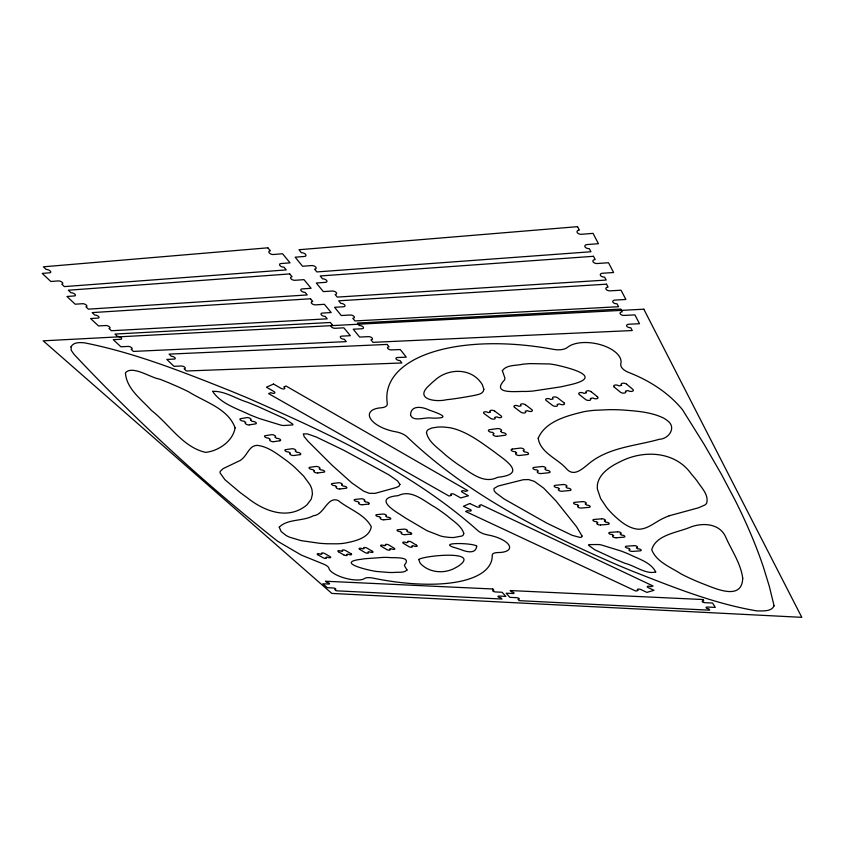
<?xml version="1.0" encoding="UTF-8"?>
<svg xmlns="http://www.w3.org/2000/svg" width="844" height="844" viewBox="0 0 844 844"><rect width="100%" height="100%" fill="white"/><g stroke="black" fill="none" stroke-linecap="round" stroke-linejoin="round"><path stroke-width="1.27" d="M669.197 515.779L698.473 507.814L704.993 504.934A22.334 9.484 9.1 0 0 706.692 503.098C709.044 494.689 701.079 487.347 696.954 480.785A263.982 108.813 13.5 0 0 691.405 474.106C675.147 450.865 642.949 449.567 619.549 462.037A129.691 54.396 8.4 0 0 612.712 465.698C605.929 469.886 599.103 475.773 597.541 483.992A92.998 39.404 9 0 0 597.457 489.33L600.633 498.572L606.741 507.645A179.181 76.097 7.5 0 0 612.828 514.344C619.95 521.138 628.179 528.439 638.454 529.241C647.949 529.22 655.144 521.972 663.384 518.279A96.585 38.117 8.4 0 1 669.197 515.779M249.434 424.87L255.553 423.878A2.553 1.055 17.3 0 0 255.679 422.348A2.553 1.055 17.3 0 0 252.229 421.409L250.394 420.069A2.564 1.066 17.5 0 0 250.373 418.529A2.564 1.066 17.5 0 0 246.923 417.611L240.698 418.656A2.553 1.055 17.5 0 0 240.551 420.143A2.553 1.055 17.5 0 0 243.948 421.135L245.794 422.475A2.543 1.044 17.4 0 0 245.889 424.004A2.543 1.044 17.4 0 0 249.286 424.891M273.762 441.676L279.87 440.758M293.891 455.496L300 454.652M497.253 436.295L504.944 435.282A2.732 1.234 12.7 0 0 505.756 433.732A2.732 1.234 12.7 0 0 502.159 432.645L500.545 431.221A2.743 1.245 12.8 0 0 501.072 429.575A2.743 1.245 12.8 0 0 497.401 428.604L489.573 429.659A2.732 1.234 12.9 0 0 488.834 431.273A2.732 1.234 12.9 0 0 492.506 432.297L494.12 433.711A2.722 1.224 12.8 0 0 493.518 435.325A2.722 1.224 12.8 0 0 497.19 436.306M317.777 472.935L323.864 472.165A2.426 0.96 15.8 0 0 324.128 470.815A2.426 0.96 15.8 0 0 320.847 469.929L319.18 468.715A2.437 0.971 15.9 0 0 319.317 467.344A2.437 0.971 15.9 0 0 316.025 466.479L309.832 467.291A2.426 0.96 16 0 0 309.558 468.599A2.426 0.96 16 0 0 312.776 469.538L314.453 470.752A2.416 0.96 15.9 0 0 314.401 472.112A2.416 0.96 15.9 0 0 317.629 472.957M512.308 449.082L520.062 448.132A2.69 1.192 12.3 0 1 523.691 449.071A2.69 1.192 12.3 0 1 523.111 450.643L524.662 452.015A2.69 1.182 12.2 0 1 528.196 453.07A2.69 1.182 12.2 0 1 527.342 454.547L519.704 455.465M339.974 488.961L346.029 488.265A2.384 0.928 15.3 0 0 346.335 486.967A2.384 0.928 15.3 0 0 343.118 486.102L341.514 484.931A2.384 0.939 15.4 0 0 341.693 483.612A2.384 0.939 15.4 0 0 338.455 482.768L332.283 483.506A2.384 0.928 15.5 0 0 331.956 484.762A2.384 0.928 15.5 0 0 335.131 485.68L336.745 486.851A2.374 0.928 15.4 0 0 336.64 488.148A2.374 0.928 15.4 0 0 339.826 488.982M362.414 504.733L368.448 504.1M383.904 519.777L389.917 519.208A2.3 0.876 14.5 0 0 390.308 518.016A2.3 0.876 14.5 0 0 387.196 517.182L385.687 516.074A2.31 0.886 14.5 0 0 385.951 514.872A2.31 0.886 14.5 0 0 382.828 514.059L376.698 514.661A2.3 0.876 14.6 0 0 376.287 515.811A2.3 0.876 14.6 0 0 379.357 516.697L380.866 517.794A2.289 0.865 14.6 0 0 380.676 518.986A2.289 0.865 14.6 0 0 383.756 519.788M404.846 534.653L410.838 534.146M601.603 518.828L594.155 519.44A2.511 1.013 10.9 0 0 593.248 520.716A2.511 1.013 10.9 0 0 596.592 521.634L597.921 522.805A2.5 1.013 10.8 0 0 597.151 524.071A2.5 1.013 10.8 0 0 600.485 524.968M600.548 524.957L607.954 524.367A2.511 1.013 10.7 0 0 608.925 523.153A2.511 1.013 10.7 0 0 605.665 522.183L604.325 521.001A2.521 1.023 10.7 0 0 605.043 519.704A2.521 1.023 10.7 0 0 601.698 518.817M617.418 531.826L610.033 532.385A2.479 0.992 10.6 0 0 609.104 533.608A2.479 0.992 10.6 0 0 612.396 534.516L613.693 535.655A2.469 0.981 10.6 0 0 612.892 536.879A2.469 0.981 10.6 0 0 616.183 537.755M616.247 537.755L623.611 537.217A2.479 0.981 10.4 0 0 624.602 536.045A2.479 0.981 10.4 0 0 621.384 535.096L620.087 533.936A2.49 0.992 10.5 0 0 620.825 532.691A2.49 0.992 10.5 0 0 617.534 531.826M317.966 554.824L323.083 557.768A2.099 0.717 15.2 0 0 325.963 558.411A2.099 0.717 15.2 0 0 325.879 557.346L327.377 557.114A2.099 0.728 15.1 0 0 330.215 557.705A2.099 0.728 15.1 0 0 330.078 556.629L324.866 553.611A2.11 0.728 15.2 0 0 322.028 552.957A2.11 0.728 15.2 0 0 321.986 553.991L320.488 554.244A2.099 0.728 15.3 0 0 317.671 553.675A2.099 0.728 15.3 0 0 317.84 554.751M338.623 551.86L343.751 554.856M350.925 553.653L345.734 550.604A2.142 0.749 14.9 0 0 342.854 549.95A2.142 0.749 14.9 0 0 342.769 551.005L341.229 551.259A2.131 0.749 15 0 0 338.37 550.678A2.131 0.749 15 0 0 338.507 551.786M359.839 549.465L364.967 552.514A2.152 0.76 14.6 0 0 367.942 553.168A2.152 0.76 14.6 0 0 367.931 552.071L369.524 551.818A2.163 0.77 14.6 0 0 372.457 552.43A2.163 0.77 14.6 0 0 372.394 551.301M372.352 551.28L367.161 548.189A2.163 0.77 14.7 0 0 364.239 547.513A2.163 0.77 14.7 0 0 364.112 548.589L362.519 548.853A2.163 0.77 14.7 0 0 359.618 548.262A2.163 0.77 14.7 0 0 359.713 549.391M381.382 546.353L386.52 549.455M403.495 543.357L408.644 546.511A2.216 0.812 14 0 0 411.714 547.186A2.216 0.812 14 0 0 411.788 546.036L413.476 545.773A2.226 0.812 13.9 0 0 416.503 546.406A2.226 0.812 13.9 0 0 416.535 545.235M416.493 545.213L411.292 541.996A2.226 0.823 14 0 0 408.274 541.31A2.226 0.823 14 0 0 408.053 542.439L406.365 542.703A2.226 0.812 14.1 0 0 403.358 542.112A2.226 0.812 14.1 0 0 403.369 543.272M494.742 411.155L500.988 415.797A2.796 1.287 12.8 0 1 500.745 417.569A2.796 1.287 12.8 0 1 496.947 416.852L494.679 417.369A2.785 1.277 12.9 0 1 494.183 419.078A2.785 1.277 12.9 0 1 490.417 418.223L484.256 413.697A2.796 1.287 13.1 0 1 484.435 411.861A2.796 1.287 13.1 0 1 488.254 412.632L490.512 412.104A2.806 1.298 12.9 0 1 490.839 410.311A2.806 1.298 12.9 0 1 494.689 411.123M514.629 407.441L520.78 412.083A2.838 1.329 12.3 0 0 524.62 412.948A2.838 1.329 12.3 0 0 525.211 411.197L527.553 410.659A2.849 1.34 12.1 0 0 531.446 411.387A2.849 1.34 12.1 0 0 531.762 409.562L525.527 404.803M563.887 402.725L557.705 397.872A2.922 1.403 11.6 0 0 553.643 396.996A2.922 1.403 11.6 0 0 553.136 398.896L550.699 399.465A2.912 1.382 11.7 0 0 546.701 398.674A2.912 1.382 11.7 0 0 546.3 400.573L552.493 405.373A2.901 1.371 11.6 0 0 556.418 406.249A2.901 1.371 11.6 0 0 557.103 404.445L559.54 403.886A2.912 1.382 11.4 0 0 563.518 404.624A2.912 1.382 11.4 0 0 563.929 402.746L563.813 402.662M579.427 394.591L585.536 399.465A2.965 1.424 10.8 0 0 589.534 400.362A2.965 1.424 10.8 0 0 590.315 398.516L592.857 397.935A2.975 1.435 10.6 0 0 596.919 398.684A2.975 1.435 10.6 0 0 597.425 396.754L597.299 396.648M591.233 391.753L597.352 396.691M614.295 387.153L620.382 392.165A3.028 1.477 10 0 0 624.465 393.072A3.028 1.477 10 0 0 625.362 391.162L628.01 390.561A3.049 1.488 9.8 0 0 632.167 391.321A3.049 1.488 9.8 0 0 632.778 389.337L626.617 384.199M358.763 324.729L359.417 325.541A2.933 1.445 16.4 0 1 363.236 327.061A2.933 1.445 16.4 0 1 361.886 328.759L353.214 329.202L359.639 337.072L368.29 336.661A2.901 1.414 16.1 0 1 372.183 338.085A2.901 1.414 16.1 0 1 370.927 339.805L372.974 342.337L632.261 330.542L630.753 327.725A3.207 1.699 9.6 0 1 626.723 326.09A3.207 1.699 9.6 0 1 628.991 324.223L639.52 323.716L634.888 314.875L624.317 315.413A3.239 1.741 9.7 0 1 620.213 313.831A3.239 1.741 9.7 0 1 622.239 311.837L620.762 309.062L357.413 323.062L358.763 324.729M362.266 504.744A2.332 0.897 15 0 1 359.133 503.931A2.332 0.897 15 0 1 359.28 502.686L357.719 501.558A2.342 0.907 15.1 0 1 354.607 500.65A2.342 0.907 15.1 0 1 354.976 499.448L361.074 498.783A2.353 0.907 15 0 1 364.302 499.616A2.353 0.907 15 0 1 364.081 500.872L365.631 502.001A2.342 0.907 14.9 0 1 368.796 502.866A2.342 0.907 14.9 0 1 368.49 504.09M293.744 455.517A2.458 0.992 16.4 0 1 290.452 454.663A2.458 0.992 16.4 0 1 290.452 453.239L288.722 451.983A2.469 0.992 16.5 0 1 285.43 451.023A2.469 0.992 16.5 0 1 285.662 449.652L291.824 448.765A2.479 1.002 16.4 0 1 295.231 449.641A2.479 1.002 16.4 0 1 295.147 451.065L296.866 452.331A2.469 1.002 16.3 0 1 300.211 453.239A2.469 1.002 16.3 0 1 300.031 454.642M273.614 441.697A2.5 1.013 16.9 0 1 270.27 440.821A2.5 1.013 16.9 0 1 270.228 439.355L268.455 438.068A2.511 1.023 17 0 1 265.111 437.087A2.511 1.023 17 0 1 265.301 435.662L271.473 434.713A2.521 1.034 16.9 0 1 274.922 435.599A2.521 1.034 16.9 0 1 274.88 437.087L276.653 438.374A2.511 1.023 16.8 0 1 280.05 439.302A2.511 1.023 16.8 0 1 279.913 440.747M381.256 546.279A2.194 0.791 14.4 0 1 381.203 545.129A2.194 0.791 14.4 0 1 384.157 545.72L385.792 545.456A2.194 0.802 14.4 0 1 385.972 544.359A2.194 0.802 14.4 0 1 388.936 545.034L394.137 548.189A2.194 0.791 14.3 0 1 394.201 549.36A2.194 0.791 14.3 0 1 391.215 548.737L389.58 549.001A2.184 0.791 14.3 0 1 389.548 550.13A2.184 0.791 14.3 0 1 386.563 549.476M350.967 553.675A2.131 0.749 14.9 0 1 351.062 554.782A2.131 0.749 14.9 0 1 348.182 554.17L346.641 554.424A2.121 0.749 14.9 0 1 346.684 555.51A2.121 0.749 14.9 0 1 343.793 554.877M514.576 407.399A2.849 1.34 12.4 0 1 514.882 405.563A2.849 1.34 12.4 0 1 518.796 406.333L521.138 405.785A2.859 1.35 12.3 0 1 521.539 403.938A2.859 1.35 12.3 0 1 525.474 404.772M614.242 387.111A3.038 1.498 10.1 0 1 614.843 385.096A3.038 1.498 10.1 0 1 619.011 385.919L621.659 385.307A3.059 1.509 9.9 0 1 622.366 383.292A3.059 1.509 9.9 0 1 626.564 384.168M579.374 394.549A2.975 1.435 10.9 0 1 579.87 392.608A2.975 1.435 10.9 0 1 583.942 393.409L586.485 392.819A2.986 1.445 10.8 0 1 587.086 390.867A2.986 1.445 10.8 0 1 591.18 391.721M519.64 455.475A2.669 1.171 12.3 0 1 516.043 454.515A2.669 1.171 12.3 0 1 516.686 452.975L515.135 451.614A2.68 1.182 12.4 0 1 511.538 450.622A2.68 1.182 12.4 0 1 512.266 449.092M404.709 534.663A2.258 0.844 14.2 0 1 401.67 533.883A2.258 0.844 14.2 0 1 401.902 532.733L400.436 531.667A2.268 0.844 14.2 0 1 397.429 530.802A2.268 0.844 14.2 0 1 397.872 529.705L403.928 529.156A2.268 0.855 14.1 0 1 407.051 529.958A2.268 0.855 14.1 0 1 406.755 531.119L408.201 532.184A2.268 0.844 14.1 0 1 411.271 533.007A2.268 0.844 14.1 0 1 410.88 534.136M426.473 432.582C428.467 442.425 438.542 448.196 445.284 454.789A244.771 114.942 9.7 0 0 458.092 464.527C469.665 471.659 483.106 484.709 497.57 477.324C521.613 474.782 513.331 465.656 498.614 455.127A311.468 117.801 16.6 0 0 493.096 450.96C480.669 442.129 468.093 432.508 453.144 428.446A21.058 9.273 13.7 0 0 449.071 427.613L443.955 427.064A30.859 13.515 13.7 0 0 437.941 427.053L431.822 427.992L428.256 429.596A17.397 7.659 13.9 0 0 426.99 430.925L426.473 432.582M742.72 578.193C742.076 601.076 715.649 588.606 703.759 584.111A169.422 67.942 7.3 0 1 696.11 581.01L689.031 577.866A128.151 50.598 7.9 0 1 680.96 573.836C670.579 567.115 656.558 562.02 651.737 549.803C655.841 534.59 677.816 532.606 690.424 527.141C703.084 522.299 720.354 523.438 726.04 537.839C732.001 551.016 740.8 563.602 742.72 578.193M235.075 427.855C232.997 441.19 218.417 451.065 205.577 452.373C182.715 447.172 169.275 424.216 151.53 410.522C141.57 399.518 126.4 388.841 125.429 372.784C132.476 364.903 150.907 377.964 159.527 379.093A152.859 57.666 18.9 0 1 169.148 382.944L178.221 386.868A120.987 46.557 19 0 1 188.866 391.922C204.923 402.06 228.239 408.58 235.075 427.855M538.198 438.247C540.329 452.584 556.85 458.345 565.891 468.093C574.806 479.403 585.293 465.487 593.1 460.434C612.639 446.951 637.083 445.6 659.301 439.291C668.891 438.986 676.899 427.296 667.382 420.65A22.028 10.339 9.5 0 0 662.983 417.78C650.091 411.767 635.543 410.965 621.574 409.931A114.678 50.819 9.8 0 0 609.4 409.656L594.06 410.332A87.523 39.425 9.9 0 0 583.985 411.661C567.411 415.691 545.477 421.124 538.198 438.247M476.712 546.237C475.816 554.476 466.078 551.744 460.845 549.592A47.085 18.009 13 0 1 456.688 548.189C433.616 541.975 474.159 542.734 476.712 546.237M502.349 370.664L504.744 377.574A17.46 8.461 13.2 0 1 504.659 379.832C490.079 395.108 517.52 390.951 525.865 391.479A136.612 70.885 13.7 0 0 532.891 391.057L560.838 386.858A289.387 161.246 16.6 0 0 566.82 385.486C604.8 377.774 574.426 369.123 556.734 365.114A41.936 20.393 11.6 0 0 549.613 363.964L530.074 363.606A106.639 49.859 11.2 0 0 522.7 364.218C516.148 365.8 506.569 364.576 502.349 370.664M463.778 533.355L463.24 535.033A15.097 5.76 13.4 0 1 462.101 535.982L453.703 537.533A27.05 10.381 13.6 0 1 448.586 537.333L444.271 536.784A18.252 6.963 13.5 0 1 440.832 536.067L427.011 530.707L405.616 518.1A380.76 170.984 9 0 1 400.436 514.671C388.841 507.603 375.97 497.622 398.21 495.639C411.64 488.876 424.226 501.325 435.304 507.381A183.454 66.127 15.7 0 1 447.257 515.863C453.07 521.117 461.309 525.506 463.778 533.355M279.237 527.183L281.157 531.541L285.958 535.381A16.194 5.739 15.7 0 0 289.798 537.269L301.065 540.614L319.106 543.219A93.842 34.826 16.1 0 0 327.229 543.758L337.347 543.81A69.757 25.594 15.8 0 0 343.898 543.293C353.784 541.468 369.366 538.44 371.297 526.751C364.661 514.091 349.026 509.396 338.338 500.597C327.314 495.671 324.286 515.04 313.419 515.705C302.996 521.539 287.656 518.606 279.237 527.183M483.855 389.316C483.496 394.348 477.029 394.665 473.262 395.636C464.369 397.218 455.454 398.822 446.455 399.729C435.272 402.451 413.117 399.054 429.944 384.727A155.781 70.938 11.2 0 1 434.523 380.602C446.951 368.712 469.095 367.446 480.247 381.699A39.847 18.863 14.1 0 1 482.367 384.748L483.855 389.316M410.564 415.174C413.423 422.401 425.692 416.672 431.706 418.086C442.646 418.371 449.156 417.284 434.143 411.861A53.879 23.653 14.5 0 0 429.058 410.036C422.411 406.755 410.627 404.677 410.564 415.174M582.033 536.024L581.579 537.122L579.965 537.428L572.2 535.328L546.859 523.174L503.963 498.888L495.766 492.759L494.173 490.807L493.951 488.518L498.182 486.028L523.259 479.73L528.629 479.571L534.326 481.365L543.61 488.064L555.911 500.861L576.526 526.677L582.033 536.024M312.47 493.898L311.246 499.163L307.047 504.744A112.537 42.39 17.6 0 1 303.334 507.55C284.956 519.64 262.378 509.934 246.997 497.538A267.305 111.63 13.7 0 1 239.707 492.168L224.915 479.687L220.136 473.051A19.243 7.248 17 0 1 220.221 471.353L223.185 468.599L240.392 460.37A92.829 36.165 18.7 0 0 243.441 457.712C247.735 453.418 250.046 445.368 257.23 445.358C268.466 446.592 277.634 454.294 286.549 460.602A147.922 54.396 17.9 0 1 294.725 467.312L303.682 476.121L309.959 484.709A80.539 30.426 17.1 0 1 311.921 489.488L312.47 493.898M212.677 391.363C220.717 403.78 237.164 408.591 250.024 414.858A158.028 72.774 17.3 0 0 259.477 418.571L281.221 425.228A17.524 7.385 17 0 0 283.7 425.524L292.689 424.933A3.376 1.414 16.8 0 0 292.826 424.163L284.597 418.645L259.667 407.283A324.697 111.957 17.8 0 0 247.64 402.282C236.267 398.938 224.504 390.698 212.677 391.363M399.94 484.403L398.99 486.197L396.332 487.494L375.021 493.371L369.155 493.286L363.574 491.113L351.779 482.895L332.051 465.202L308.081 441.328L304.178 436.633L303.302 433.911L307.427 433.9L316.3 437.013L344.067 450.401L388.715 474.75L397.503 480.89L399.94 484.403M655.714 571.937C646.272 574.796 634.635 565.586 625.014 563.307A488.412 227.743 4.1 0 1 615.118 559.171L594.651 549.708L588.49 545.182A3.154 1.224 11 0 1 588.954 544.602L598.618 544.538A16.205 6.256 10.9 0 1 601.086 544.886L620.92 550.963A124.617 45.175 11.6 0 1 629.054 554.202C638.264 558.897 650.703 562.136 655.714 571.937M418.729 559.498L420.09 563.053A30.342 10.919 13.4 0 0 421.831 564.889C431.031 573.234 445.442 573.751 455.929 567.527A125.228 46.378 15.1 0 0 459.516 565.332C480.025 549.95 423.519 555.679 418.729 559.498M71.012 346.821L71.297 350.408L74.072 354.396C137.192 421.589 205.282 484.066 277.613 541.226L301.319 555.088L322.693 563.75A9.885 3.344 15.2 0 1 328.928 568.244A19.043 6.467 14.8 0 0 344.668 578.056A19.043 6.467 14.8 0 0 364.682 578.435A9.843 3.323 14.4 0 1 373.08 578.119A129.375 47.791 14.7 0 0 492.231 555.183A10.909 4.062 12.5 0 1 498.097 552.546A21.311 8.081 12.8 0 0 508.974 545.224A21.311 8.081 12.8 0 0 488.032 534.98A11.31 4.378 12.8 0 1 477.799 530.57C411.112 471.184 328.411 433.552 247.429 397.893L230.728 390.994C183.148 372.025 135.114 352.876 84.695 342.875C80.075 342.4 73.512 341.968 71.012 346.821M774.075 605.823C771.5 611.921 762.607 610.792 757.11 610.929C714.161 603.766 673.354 587.234 632.989 571.42L619.528 565.87C543.589 532.933 467.671 494.742 407.304 437.055A12.576 5.433 14.8 0 0 395.53 431.738A24.771 10.951 14.9 0 1 370.516 418.687A24.771 10.951 14.9 0 1 381.077 407.8A13.145 5.919 15.4 0 0 387.28 403.443A162.006 74.356 11.8 0 1 553.485 349.353A15.076 7.754 11.6 0 0 567.537 347.348A28.844 14.633 10.6 0 1 601.35 344.953A28.844 14.633 10.6 0 1 620.825 363.68A15.097 7.617 9.6 0 0 627.704 372.056C648.445 380 668.332 392.354 682.469 409.699L704.128 444.366L721.441 474.328L735.419 500.83A3323.577 692.249 27.6 0 1 763.398 567.084L769.338 586.422L774.075 605.823M407.04 569.995C404.033 573.308 398.041 571.799 393.905 572.485A81.509 29.477 14.9 0 1 389.084 572.475L376.234 571.441A30.046 10.561 14.5 0 1 371.444 570.555C363.247 568.909 337.178 562.157 361.2 559.277A169.401 55.271 12.8 0 1 364.924 558.728L383.334 557.399A89.285 30.247 13.6 0 1 388.208 557.43C393.009 558.264 412.473 555.89 404.54 564.9A12.723 4.494 13.8 0 0 404.709 566.145L407.04 569.995M273.53 384.052L266.419 387.206L273.656 391.331A2.627 1.139 17.4 0 1 274.458 393.198A2.627 1.139 17.4 0 1 270.892 392.629L268.603 393.631L449.019 496.04L451.498 495.333A2.395 0.971 13.5 0 1 451.276 493.867A2.395 0.971 13.5 0 1 454.631 494.489L460.697 497.939L468.42 495.766L462.364 492.295A2.416 0.981 13.3 0 1 462.058 490.807A2.416 0.981 13.3 0 1 465.403 491.345L467.808 490.659L286.01 386.014L283.774 386.985A2.648 1.161 17.3 0 1 284.354 388.82A2.648 1.161 17.3 0 1 280.767 388.198L273.53 384.052M469.707 503.52L463.409 506.305L470.066 509.438A2.353 0.939 13.2 0 1 470.857 510.926A2.353 0.939 13.2 0 1 467.618 510.567L465.582 511.453L635.859 591.095L638.127 590.42A2.247 0.823 10.4 0 1 637.832 589.186A2.247 0.823 10.4 0 1 641.018 589.618L646.894 592.382L653.973 590.315L648.097 587.551A2.268 0.833 10.2 0 1 647.717 586.295A2.268 0.833 10.2 0 1 650.882 586.664L653.087 586.01L481.038 504.712L479.054 505.577A2.374 0.95 13 0 1 479.635 507.054A2.374 0.95 13 0 1 476.385 506.653L469.707 503.52M541.837 466.532L534.136 467.397A2.637 1.139 12 0 0 533.313 468.863A2.637 1.139 12 0 0 536.858 469.834L538.345 471.152A2.627 1.129 11.9 0 0 537.67 472.608A2.627 1.129 11.9 0 0 541.194 473.558L548.843 472.724A2.637 1.139 11.7 0 0 549.729 471.311A2.637 1.139 11.7 0 0 546.268 470.277L544.77 468.958A2.648 1.15 11.8 0 0 545.393 467.46A2.648 1.15 11.8 0 0 541.859 466.532M563.053 484.54L555.384 485.311A2.595 1.097 11.6 0 0 554.529 486.714A2.595 1.097 11.6 0 0 558 487.674L559.445 488.94A2.585 1.087 11.5 0 0 558.728 490.332A2.585 1.087 11.5 0 0 562.188 491.25L569.774 490.501A2.595 1.097 11.3 0 0 570.702 489.161A2.595 1.097 11.3 0 0 567.305 488.148L565.87 486.872A2.606 1.108 11.4 0 0 566.524 485.448A2.606 1.108 11.4 0 0 563.053 484.54M582.423 501.621L574.838 502.317A2.553 1.055 11.2 0 0 573.952 503.646A2.553 1.055 11.2 0 0 577.359 504.585L578.752 505.809A2.543 1.044 11.1 0 0 578.003 507.138A2.543 1.044 11.1 0 0 581.4 508.046L588.933 507.371A2.553 1.055 11 0 0 589.882 506.094A2.553 1.055 11 0 0 586.548 505.102L585.166 503.879A2.564 1.066 11.1 0 0 585.852 502.518A2.564 1.066 11.1 0 0 582.444 501.621L582.307 501.631M267.854 247.82L43.371 266.81L46.22 269.489A2.965 1.308 22.6 0 1 50.207 270.998A2.965 1.308 22.6 0 1 49.648 272.802L42.2 273.414L50.84 281.495L58.236 280.915A2.922 1.287 22.2 0 1 62.139 282.318A2.922 1.287 22.2 0 1 61.77 284.143L64.387 286.601L286.264 269.901L283.974 267.158A3.112 1.593 18.9 0 1 279.892 265.501A3.112 1.593 18.9 0 1 281.115 263.539L290.051 262.843L282.561 253.759L273.53 254.498A3.154 1.625 19.3 0 1 269.289 252.915A3.154 1.625 19.3 0 1 270.365 250.816L267.854 247.82M577.539 226.667L298.987 249.74L301.413 252.757A3.165 1.656 18.6 0 1 305.633 254.424A3.165 1.656 18.6 0 1 304.304 256.47L295.168 257.198L302.553 266.25L311.594 265.565A3.123 1.614 18.2 0 1 315.751 267.115A3.123 1.614 18.2 0 1 314.643 269.173L316.869 271.926L590.937 251.755L589.281 248.642A3.45 1.994 10.7 0 1 584.976 246.786A3.45 1.994 10.7 0 1 587.255 244.549L598.428 243.694L593.026 233.366L581.727 234.273A3.492 2.047 11 0 1 577.201 232.49A3.492 2.047 11 0 1 579.364 230.085L577.539 226.667M289.703 273.92L68.301 290.22L71.023 292.784A2.88 1.266 21.8 0 1 74.905 294.239A2.88 1.266 21.8 0 1 74.293 295.949L66.94 296.476L75.2 304.199L82.512 303.713A2.849 1.234 21.5 0 1 86.31 305.074A2.849 1.234 21.5 0 1 85.898 306.794L88.398 309.157L307.227 294.946L305.053 292.341A3.028 1.519 18.1 0 1 301.086 290.737A3.028 1.519 18.1 0 1 302.321 288.891L311.119 288.3L303.988 279.649L295.105 280.282A3.07 1.551 18.5 0 1 290.98 278.752A3.07 1.551 18.5 0 1 292.087 276.779L289.703 273.92M593.469 256.302L320.214 275.967L322.524 278.837A3.081 1.583 17.8 0 1 326.628 280.451A3.081 1.583 17.8 0 1 325.267 282.371L316.289 282.993L323.315 291.613L332.209 291.032A3.038 1.54 17.4 0 1 336.25 292.541A3.038 1.54 17.4 0 1 335.121 294.472L337.241 297.099L606.161 280.06L604.589 277.117A3.355 1.878 10.2 0 1 600.422 275.334A3.355 1.878 10.2 0 1 602.679 273.234L613.62 272.517L608.503 262.737L597.446 263.507A3.397 1.931 10.5 0 1 593.047 261.788A3.397 1.931 10.5 0 1 595.199 259.541L593.469 256.302M633.886 545.667L626.575 546.184A2.448 0.96 10.4 0 0 625.604 547.323A2.448 0.96 10.4 0 0 628.769 548.252L630.046 549.36A2.437 0.95 10.3 0 0 629.318 550.552A2.437 0.95 10.3 0 0 632.546 551.396L639.942 550.889A2.448 0.96 10.2 0 0 640.912 549.718A2.448 0.96 10.2 0 0 637.663 548.832L636.397 547.714A2.458 0.96 10.3 0 0 637.22 546.522A2.458 0.96 10.3 0 0 633.949 545.657M310.508 298.776L92.144 312.607L94.75 315.065A2.806 1.213 21.1 0 1 98.537 316.479A2.806 1.213 21.1 0 1 97.883 318.093L90.603 318.536L98.526 325.942L105.743 325.531A2.775 1.192 20.8 0 1 109.456 326.85A2.775 1.192 20.8 0 1 108.992 328.485L111.387 330.743L327.219 318.832L325.14 316.342A2.954 1.456 17.3 0 1 321.279 314.801A2.954 1.456 17.3 0 1 322.545 313.061L331.196 312.565L324.402 304.315L315.667 304.842A2.986 1.488 17.7 0 1 311.636 303.365A2.986 1.488 17.7 0 1 312.776 301.498L310.508 298.776M606.509 284.185L338.687 300.812L340.776 303.397A2.996 1.509 17.1 0 1 344.7 304.969A2.996 1.509 17.1 0 1 343.36 306.773L334.572 307.3L341.282 315.519L350.06 315.023A2.965 1.477 16.7 0 1 354.047 316.479A2.965 1.477 16.7 0 1 352.813 318.304L354.944 320.942L618.589 306.71L617.006 303.756A3.281 1.783 9.9 0 1 612.871 302.068A3.281 1.783 9.9 0 1 615.16 300.084L625.889 299.472L621.015 290.199L610.244 290.842A3.313 1.836 10.1 0 1 606.034 289.207A3.313 1.836 10.1 0 1 608.06 287.087L606.509 284.185M330.352 322.492L114.974 334.055L117.474 336.408A2.732 1.171 20.5 0 1 121.167 337.769A2.732 1.171 20.5 0 1 120.47 339.309L113.286 339.678L120.861 346.768L128.003 346.43A2.701 1.15 20.2 0 1 131.622 347.707A2.701 1.15 20.2 0 1 131.115 349.258L133.415 351.421L346.293 341.63L344.32 339.246A2.88 1.393 16.7 0 1 340.554 337.758A2.88 1.393 16.7 0 1 341.841 336.123L350.355 335.712L343.877 327.831L335.268 328.274A2.912 1.424 17 0 1 331.354 326.85A2.912 1.424 17 0 1 332.515 325.088L330.352 322.492M643.824 309.199L43.192 340.828L331.819 593.416L801.8 617.333L643.824 309.199M387.153 344.426L169.053 354.121L171.279 356.284A2.69 1.161 19.4 0 1 174.856 357.645A2.69 1.161 19.4 0 1 174.064 359.101L166.806 359.417L173.948 366.307L181.207 366.022A2.659 1.139 19.1 0 1 184.815 367.288A2.659 1.139 19.1 0 1 184.119 368.775L186.397 370.991L401.871 362.973L399.94 360.536A2.849 1.371 15.3 0 1 396.184 359.09A2.849 1.371 15.3 0 1 397.629 357.508L406.291 357.17L400.299 349.543L391.627 349.901A2.88 1.393 15.5 0 1 387.829 348.509A2.88 1.393 15.5 0 1 389.042 346.81L387.153 344.426M492.769 588.985L325.415 581.231L326.807 582.455A1.952 0.644 15 0 1 329.371 583.352A1.952 0.644 15 0 1 328.516 584.048L322.809 583.774L327.272 587.688L332.979 587.962A1.931 0.633 14.9 0 1 335.596 588.817A1.931 0.633 14.9 0 1 334.815 589.534L336.25 590.8L501.98 599.05L500.766 597.721A2.068 0.717 12.6 0 1 498.097 596.782A2.068 0.717 12.6 0 1 499.332 596.075L505.83 596.391L502.074 592.256L495.576 591.95A2.078 0.728 12.6 0 1 492.875 591.043A2.078 0.728 12.6 0 1 493.951 590.272L492.769 588.985M702.936 599.535L510.145 590.557L511.306 591.855A2.089 0.738 12.4 0 1 513.954 592.804A2.089 0.738 12.4 0 1 512.709 593.532L506.168 593.216L509.892 597.352L516.433 597.668A2.078 0.717 12.3 0 1 519.155 598.575A2.078 0.717 12.3 0 1 517.984 599.324L519.165 600.654L709.73 610.191L708.833 608.788A2.258 0.812 9.4 0 1 706.069 607.796A2.258 0.812 9.4 0 1 707.799 607.047L715.311 607.416L712.568 603.038L705.046 602.679A2.279 0.823 9.4 0 1 702.24 601.709A2.279 0.823 9.4 0 1 703.801 600.907L702.936 599.535"/></g></svg>
